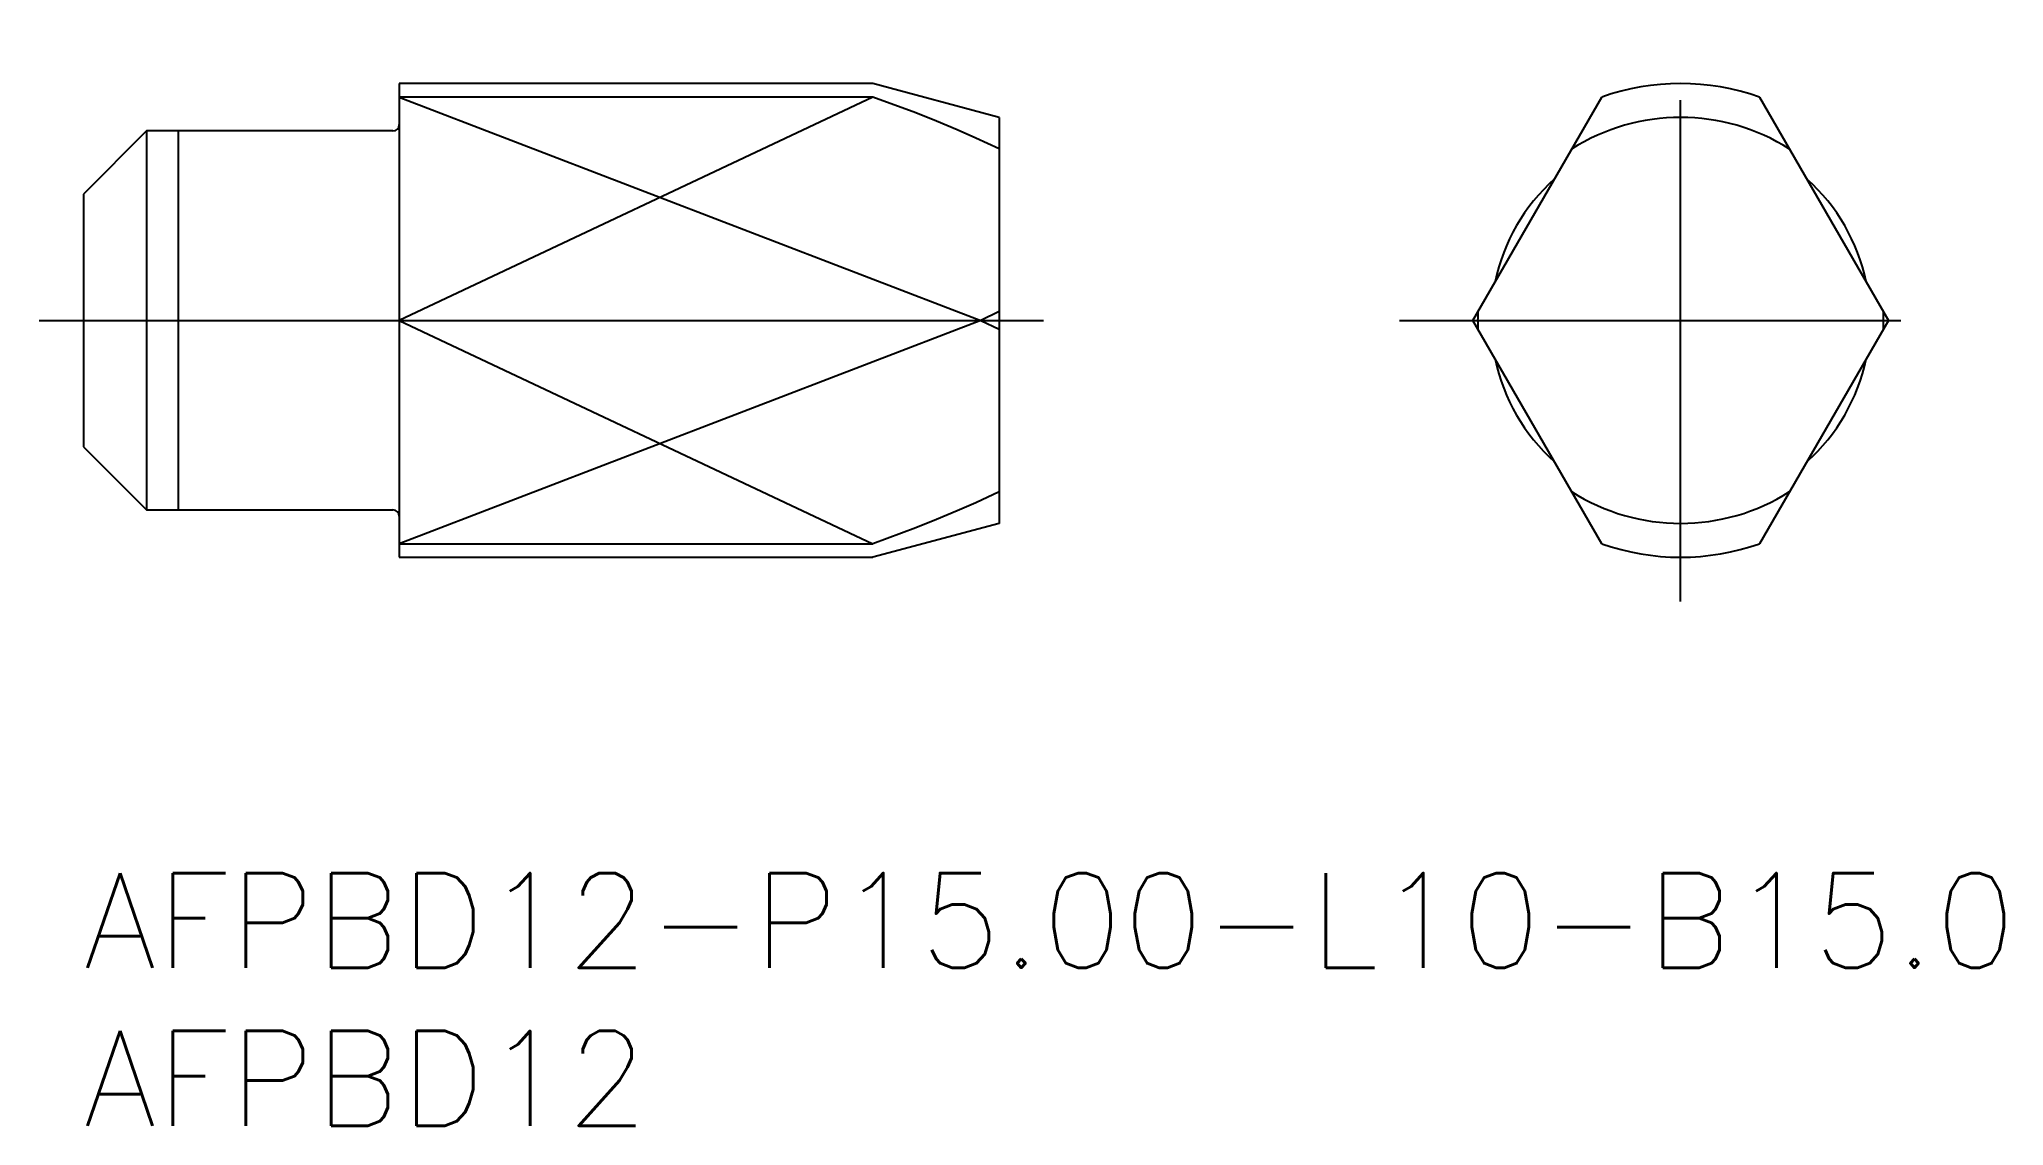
# Model space of a CAD drawing. Extents: x -1.4 to 60.8, y -8 to 26.4.
import ezdxf

# ---------------------------------------------------------------- set-up
doc = ezdxf.new("R2010")
doc.units = 0
doc.header["$LTSCALE"] = 0.5
doc.linetypes.add('CENTER', pattern=[50.8, 31.75, -6.35, 6.35, -6.35])
for name, color, linetype in [('MSM_CENTER', 1, 'CENTER'), ('MSM_CONTINUOUS', 7, 'CONTINUOUS'), ('MSM_NARROW', 5, 'CONTINUOUS'), ('MSM_PART_NUMBER', 7, 'CONTINUOUS')]:
    doc.layers.add(name, color=color, linetype=linetype)
doc.styles.get("Standard").update_dxf_attribs({"font": 'txt.shx', "height": 1, "bigfont": 'bigfont.shx'})

# ---------------------------------------------------------------- blocks, each defined once
blk = doc.blocks.new('*U14')
at = {"layer": 'MSM_PART_NUMBER'}
blk.add_text('AFPBD12-P15.00-L10-B15.0', height=3, dxfattribs=at).set_placement((0, -3))
blk = doc.blocks.new('*U15')
at = {"layer": 'MSM_PART_NUMBER'}
blk.add_text('AFPBD12', height=3, dxfattribs=at).set_placement((0, -8))

msp = doc.modelspace()

# ---------------------------------------------------------------- linework, layer by layer
at = {"layer": 'MSM_CENTER'}
for p, q in [((50.582, 8.6), (50.582, 26.4)), ((-1.4, 17.5), (30.4, 17.5)), ((41.682, 17.5), (59.482, 17.5))]:
    msp.add_line(p, q, dxfattribs=at)
at = {"layer": 'MSM_CONTINUOUS'}
for p, q in [((25, 25), (10, 25)), ((10, 25), (10, 10)), ((29, 23.928), (25, 25)), ((25.001, 24.571), (10, 24.571)), ((26.358, 24.068), (25.001, 24.571)), ((44, 17.5), (48.082, 24.571)), ((53.082, 24.571), (57.165, 17.5)), ((27.017, 23.808), (26.358, 24.068)), ((27.67, 23.536), (27.017, 23.808)), ((29, 23.928), (29, 11.072)), ((2, 23.5), (0, 21.5)), ((9.8, 23.5), (2, 23.5)), ((2, 23.5), (2, 11.5)), ((28.265, 23.274), (27.67, 23.536)), ((29, 22.927), (28.265, 23.274)), ((0, 21.5), (0, 13.5)), ((10, 17.5), (28.424, 17.5)), ((29, 17.778), (28.424, 17.5)), ((28.424, 17.5), (29, 17.222)), ((48.082, 10.429), (44, 17.5)), ((57.165, 17.5), (53.082, 10.429)), ((0, 13.5), (2, 11.5)), ((29, 12.073), (28.265, 11.726)), ((2, 11.5), (9.8, 11.5)), ((27.67, 11.464), (27.017, 11.192)), ((28.265, 11.726), (27.67, 11.464)), ((29, 11.072), (25, 10)), ((26.358, 10.932), (25.001, 10.429)), ((27.017, 11.192), (26.358, 10.932)), ((10, 10.429), (25.001, 10.429)), ((10, 10), (25, 10))]:
    msp.add_line(p, q, dxfattribs=at)
for centre, radius, start, end in [((50.582, 17.5), 7.5, 70.52878, 109.47122), ((9.8, 23.7), 0.2, 270, 0), ((50.582, 17.5), 6.428, 57.52486, 122.47514), ((50.582, 17.5), 6, 131.82341, 168.17659), ((50.582, 17.5), 6, 11.82341, 48.17659), ((50.582, 17.5), 6.428, 177.52486, 182.47514), ((50.582, 17.5), 6.428, 357.52486, 2.47514), ((50.582, 17.5), 6, 191.82341, 228.17659), ((50.582, 17.5), 6, 311.82341, 348.17659), ((50.582, 17.5), 6.428, 237.52486, 302.47514), ((9.8, 11.3), 0.2, 0, 90), ((50.582, 17.5), 7.5, 250.52878, 289.47122)]:
    msp.add_arc(centre, radius, start, end, dxfattribs=at)
at = {"layer": 'MSM_NARROW'}
for p, q in [((25.001, 24.571), (10, 17.5)), ((10, 24.571), (28.424, 17.5)), ((3, 23.5), (3, 11.5)), ((10, 17.5), (25.001, 10.429)), ((28.424, 17.5), (10, 10.429))]:
    msp.add_line(p, q, dxfattribs=at)

# ---------------------------------------------------------------- block references
at = {"layer": 'MSM_CONTINUOUS'}
for name in ['*U14', '*U15']:
    msp.add_blockref(name, (0, 0), dxfattribs=at)

doc.saveas('drawing.dxf')
